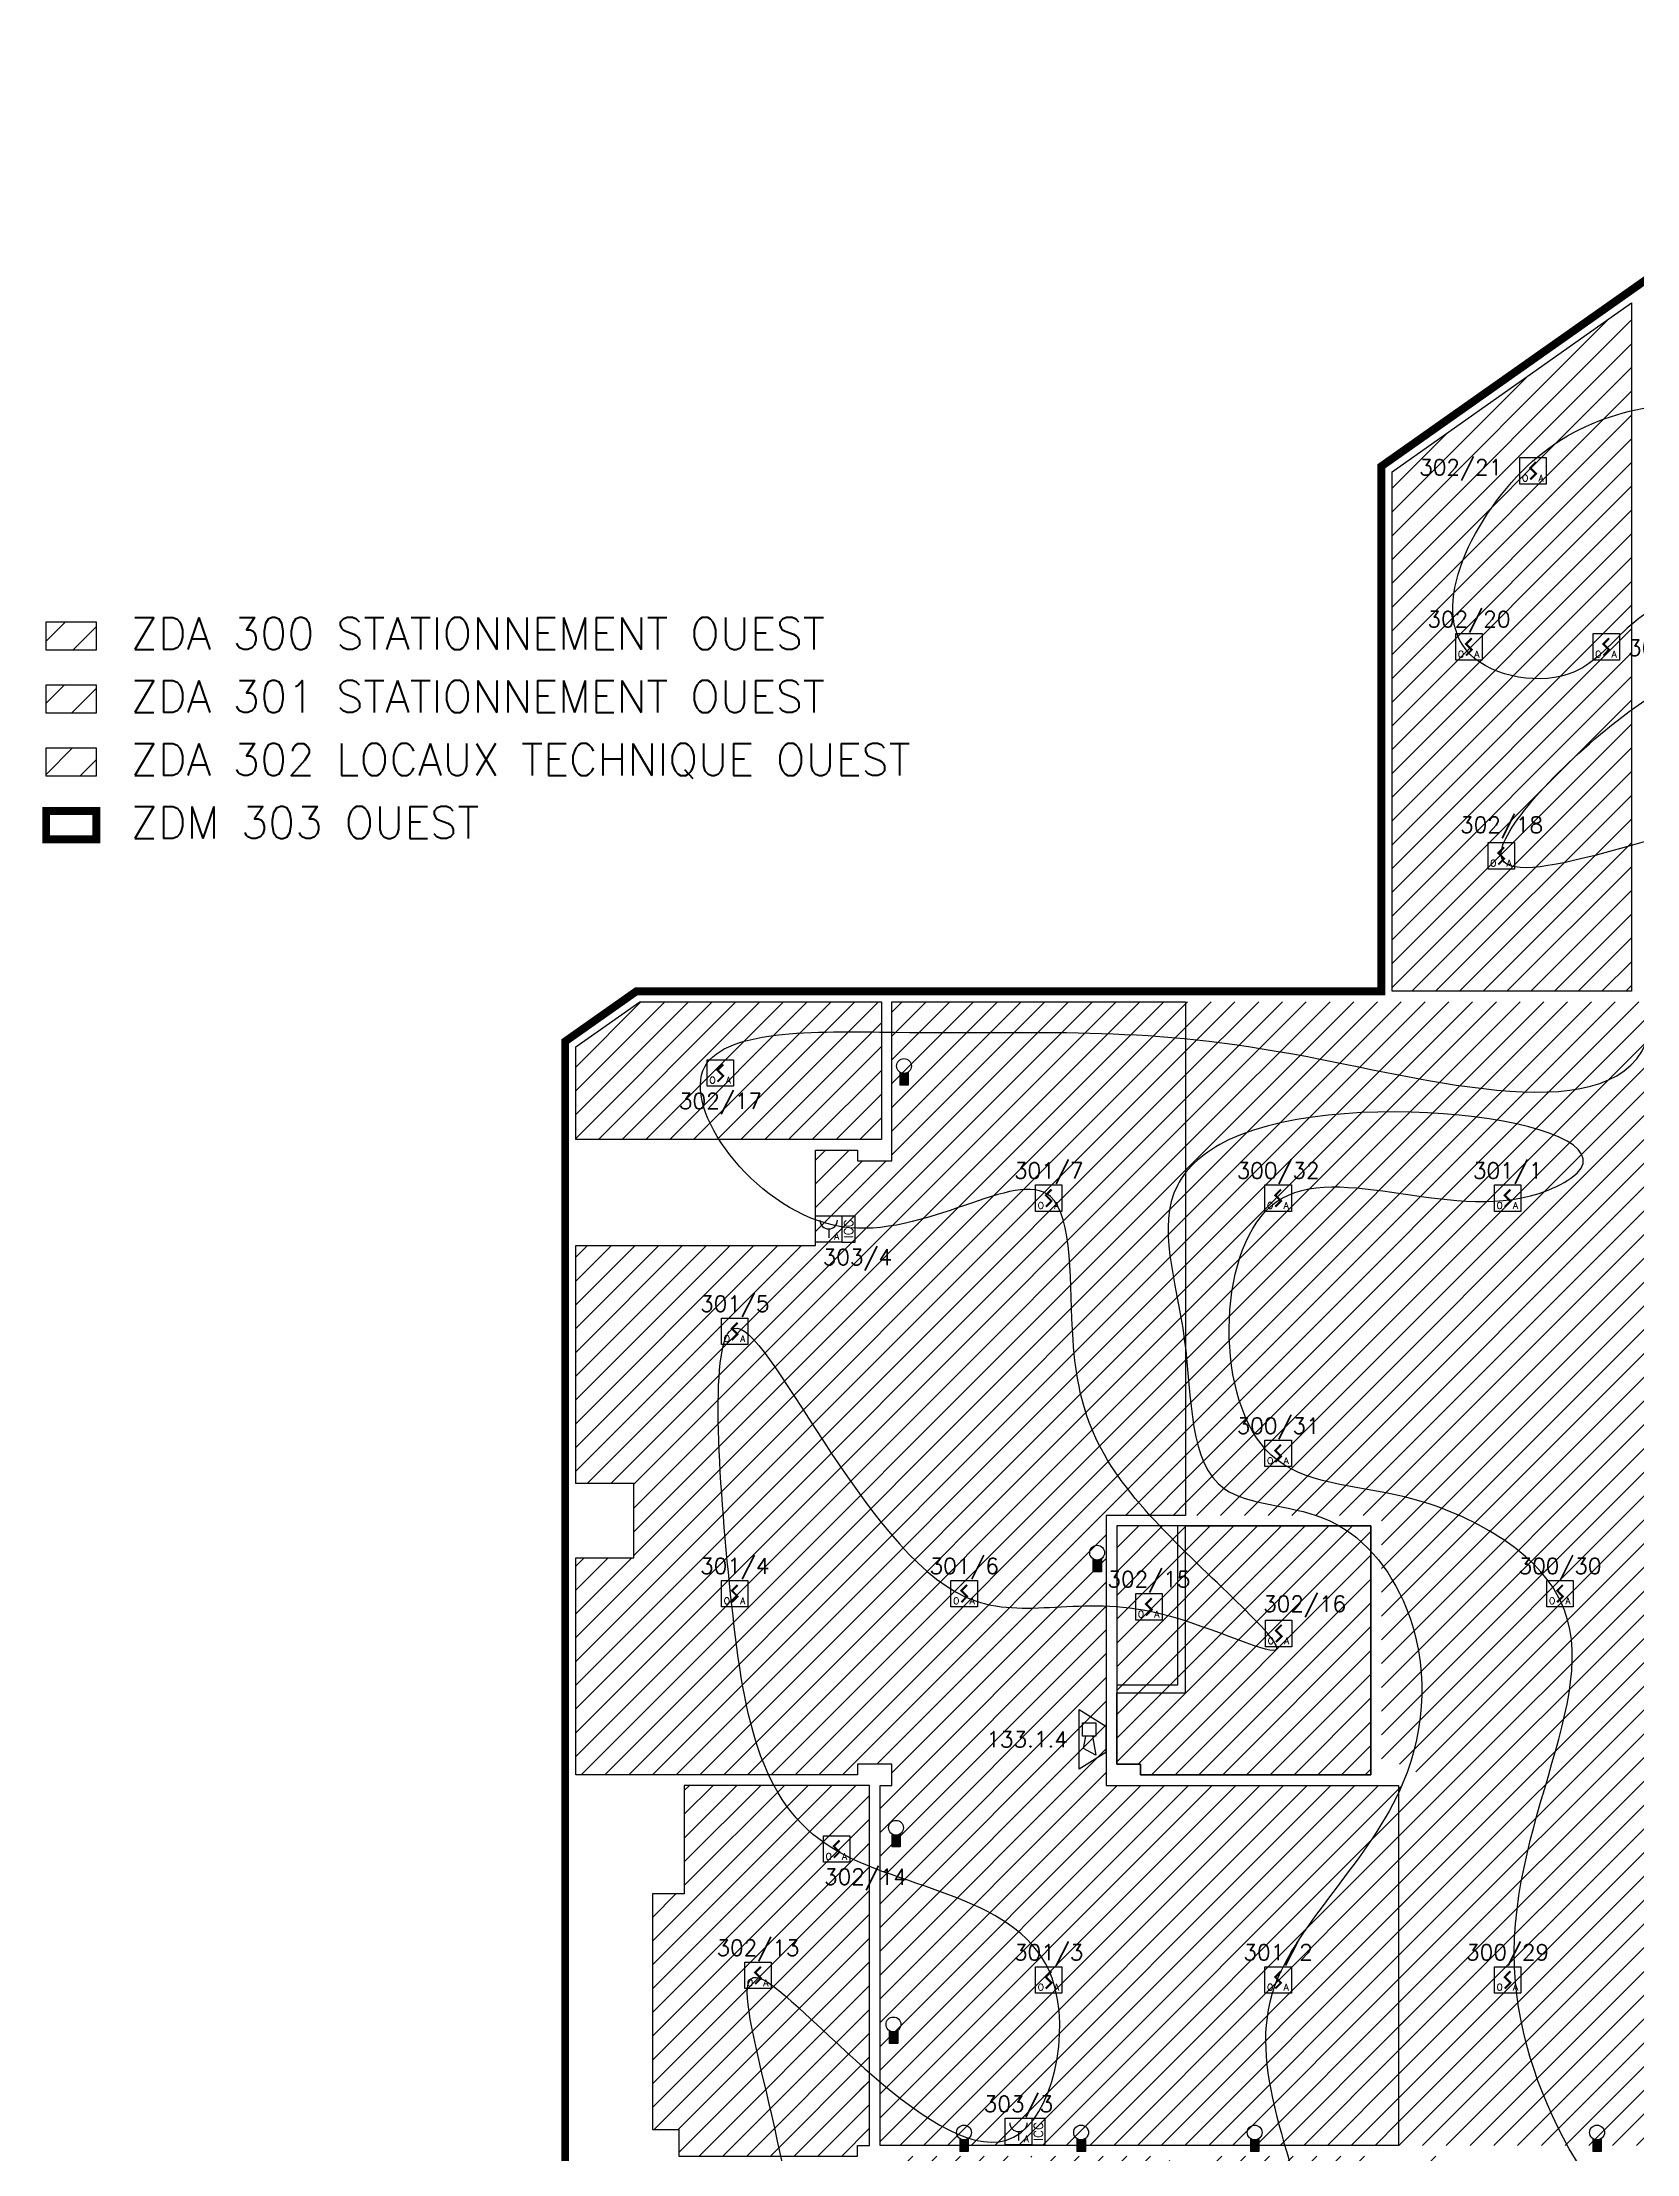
# Model space of a CAD drawing. Header units: millimetres. Extents: x 47 to 157, y 86 to 160.
# Drawn here: x 46.72 to 76.86, y 119.75 to 159.63 of the extents above; entities that cross this region are included whole.
import ezdxf
from ezdxf.enums import TextEntityAlignment as Align

# ---------------------------------------------------------------- set-up
doc = ezdxf.new("R2010")
doc.units = ezdxf.units.MM
for name, color, linetype in [('ECS', 5, 'Continuous'), ('JCC-ADRESSAGE', 6, 'Continuous'), ('JCC-DECLENCHEUR MANUEL AVEC ISOLATEUR', 5, 'Continuous'), ('JCC-DIFFUSEUR SONORE', 3, 'Continuous'), ('JCC-FILERIE SDI', 6, 'Continuous'), ('JCC-INDICATEUR ACTION', 1, 'Continuous'), ('JCC-LOCAUX', 4, 'Continuous'), ('JCC-OPTIQUE_A', 1, 'Continuous'), ('JCC-ZONING ZDA-ZDM', 5, 'Continuous')]:
    doc.layers.add(name, color=color, linetype=linetype)
doc.styles.add('LOCAUX', font='romans.shx', dxfattribs={"width": 0.75})
doc.styles.get("Standard").update_dxf_attribs({"font": 'romans.shx'})
doc.styles.add('TEXTE', font='romans.shx')
pattern_1 = [(45, (60.54856, 37.64443), (-0.3367596, 0.3367596), [])]
pattern_2 = [(45, (56.35646, 79.65538), (-0.2245064, 0.2245064), [])]

# ---------------------------------------------------------------- blocks, each defined once
blk = doc.blocks.new('diffuseur sonore')
at = {"layer": 'JCC-DIFFUSEUR SONORE', "color": 0}
for p, q in [((-5.62, -2.5), (-2.5, 2.5)), ((-2.5, 2.5), (2.5, 2.5)), ((-0.6, 0), (3.03, 0.64)), ((3.03, 0.64), (1.75, -1.66)), ((2.5, 2.5), (5.62, -2.5)), ((5.62, -2.5), (-5.62, -2.5)), ((1.75, -1.66), (-0.6, -1.25))]:
    blk.add_line(p, q, dxfattribs=at)
blk.add_lwpolyline([(-3.09, 0.63), (-0.6, 0.63), (-0.6, -1.87), (-3.09, -1.87)], close=True, dxfattribs=at)
at = {"layer": 'JCC-ADRESSAGE', "style": 'TEXTE'}
blk.add_attdef('ADRESSE', text='', height=3, dxfattribs=at).set_placement((0, 5), align=Align.MIDDLE)
at = {"layer": 'JCC-LOCAUX', "style": 'LOCAUX', "width": 0.85, "flags": 8}
for p in [(0, 13.75), (0, 11.25), (0, 8.75)]:
    blk.add_attdef('PIECE', text='', height=1.75, dxfattribs=at).set_placement(p, align=Align.MIDDLE)
blk = doc.blocks.new('indicateur action')
at = {"layer": 'JCC-INDICATEUR ACTION'}
blk.add_hatch(color=0, dxfattribs=at).paths.add_polyline_path([(0.8, -0.05, -0.315344), (-0.8, -0.05), (-0.8, -2.5), (0.8, -2.5)])
at = {"layer": 'JCC-INDICATEUR ACTION', "color": 0}
for p, q in [((-0.8, -0.05), (-0.8, -2.5)), ((0.8, -2.5), (-0.8, -2.5)), ((0.8, -0.05), (0.8, -2.5))]:
    blk.add_line(p, q, dxfattribs=at)
blk.add_circle((0, 1.1), 1.4, dxfattribs=at)
at = {"layer": 'JCC-ADRESSAGE', "style": 'TEXTE'}
blk.add_attdef('ADRESSE', text='', height=3, dxfattribs=at).set_placement((0, 5), align=Align.MIDDLE)
at = {"layer": 'JCC-LOCAUX', "lineweight": 0, "style": 'LOCAUX', "width": 0.75, "flags": 8}
for p in [(0, 13.75), (0, 11.25), (0, 8.75)]:
    blk.add_attdef('PIECE', text='', height=1.75, dxfattribs=at).set_placement(p, align=Align.MIDDLE)
blk = doc.blocks.new('déclencheur manuel avec isolateur')
at = {"layer": 'JCC-DECLENCHEUR MANUEL AVEC ISOLATEUR', "color": 0}
for p, q in [((2.5, 2.5), (5.02, 2.5)), ((5.02, -2.5), (5.02, 2.5)), ((0, 0), (0, -1.66)), ((2.5, -2.5), (5.02, -2.5))]:
    blk.add_line(p, q, dxfattribs=at)
blk.add_lwpolyline([(-2.5, 2.5), (2.5, 2.5), (2.5, -2.5), (-2.5, -2.5)], close=True, dxfattribs=at)
blk.add_arc((0, 1.66), 1.66, 180, 0, dxfattribs=at)
at = {"layer": 'JCC-ADRESSAGE', "style": 'TEXTE'}
blk.add_attdef('ADRESSE', text='', height=3, dxfattribs=at).set_placement((0, 5), align=Align.MIDDLE)
at = {"layer": 'JCC-DECLENCHEUR MANUEL AVEC ISOLATEUR', "color": 0}
blk.add_text('ICC', height=1.668, rotation=90, dxfattribs=at).set_placement((3.76, 0), align=Align.MIDDLE_CENTER)
blk.add_text('A', height=1.25, dxfattribs=at).set_placement((1.5, -2), align=Align.CENTER)
at = {"layer": 'JCC-LOCAUX', "style": 'LOCAUX', "width": 0.85, "flags": 8}
for p in [(0, 13.75), (0, 11.25), (0, 8.75)]:
    blk.add_attdef('PIECE', text='', height=1.75, dxfattribs=at).set_placement(p, align=Align.MIDDLE)
blk = doc.blocks.new('optique_a')
at = {"layer": 'JCC-OPTIQUE_A', "color": 0}
blk.add_lwpolyline([(-2.5, 2.5), (2.5, 2.5), (2.5, -2.5), (-2.5, -2.5)], close=True, dxfattribs=at)
at = {"layer": 'JCC-OPTIQUE_A', "color": 0, "const_width": 0.385}
blk.add_lwpolyline([(0.54, 1.63), (-0.54, 0.54), (0.54, -0.54), (-0.54, -1.63)], dxfattribs=at)
at = {"layer": 'JCC-ADRESSAGE', "style": 'TEXTE'}
blk.add_attdef('ADRESSE', text='', height=3, dxfattribs=at).set_placement((0, 5), align=Align.MIDDLE)
at = {"layer": 'JCC-LOCAUX', "style": 'LOCAUX', "width": 0.85, "flags": 8}
for p in [(0, 13.75), (0, 11.25), (0, 8.75)]:
    blk.add_attdef('PIECE', text='', height=1.75, dxfattribs=at).set_placement(p, align=Align.MIDDLE)
at = {"layer": 'JCC-OPTIQUE_A', "color": 0}
for s, p in [('O', (-1.5, -2)), ('A', (1.5, -2))]:
    blk.add_text(s, height=1.25, dxfattribs=at).set_placement(p, align=Align.CENTER)

msp = doc.modelspace()

# ---------------------------------------------------------------- hatches: boundary and pattern name
at = {"layer": 'JCC-ZONING ZDA-ZDM'}
h = msp.add_hatch(dxfattribs=at)
h.set_pattern_fill('ANSI31', color=31, scale=0.1, style=0)
h.set_pattern_definition(pattern_2)
h.paths.add_polyline_path([(100.754, 105.205), (100.754, 98.005), (100.057, 98.005), (100.057, 97.555), (97.057, 97.555), (97.057, 98.555), (96.457, 98.555), (96.457, 97.555), (92.756, 97.555), (92.756, 98.155), (91.956, 98.155), (91.956, 105.005), (92.756, 105.005), (92.756, 105.605), (91.956, 105.605), (91.956, 119.405), (92.756, 119.405), (92.756, 120.005), (91.431, 120.005), (91.431, 119.405), (91.481, 119.405), (91.481, 118.405), (83.681, 118.405), (83.681, 119.905), (72.356, 119.905), (72.356, 126.705), (72.681, 126.705), (72.681, 127.105), (72.031, 127.105), (72.031, 131.805), (68.331, 131.805), (68.331, 141.505), (94.409, 141.505), (94.409, 159.355), (99.181, 159.355), (99.181, 148.38), (104.192, 148.38), (104.192, 119.805), (102.356, 119.805), (102.356, 112.405), (99.806, 112.405), (99.806, 112.805), (99.056, 112.805), (99.056, 105.005), (99.656, 105.005), (99.656, 105.205)])
h = msp.add_hatch(dxfattribs=at)
h.set_pattern_fill('ANSI31', color=256, scale=0.1, style=0)
h.set_pattern_definition(pattern_2)
h.paths.add_polyline_path([(76.756, 154.706), (76.756, 141.705), (72.231, 141.705), (72.231, 151.519)])
h.paths.add_polyline_path([(58.017, 141.505), (62.581, 141.505), (62.581, 138.905), (56.806, 138.905), (56.806, 140.653)])
edge = h.paths.add_edge_path()
edge.add_line((62.356, 126.705), (62.356, 119.905))
edge.add_line((62.356, 119.905), (62.131, 119.905))
edge.add_line((62.131, 119.905), (62.131, 119.705))
h = msp.add_hatch(dxfattribs=at)
h.set_pattern_fill('ANSI31', color=31, scale=0.15, style=0)
h.set_pattern_definition([(45, (37.26115, -53.84743), (-0.3367596, 0.3367596), [])])
h.paths.add_polyline_path([(46.799, 148.683), (47.745, 148.683), (47.745, 148.145), (46.799, 148.145)])
h = msp.add_hatch(dxfattribs=at)
h.set_pattern_fill('ANSI31', color=66, scale=0.15, style=0)
h.set_pattern_definition(pattern_1)
h.paths.add_polyline_path([(46.799, 147.492), (47.745, 147.492), (47.745, 146.955), (46.799, 146.955)])
h = msp.add_hatch(dxfattribs=at)
h.set_pattern_fill('ANSI31', color=256, scale=0.15, style=0)
h.set_pattern_definition(pattern_1)
h.paths.add_polyline_path([(46.799, 146.302), (47.745, 146.302), (47.745, 145.765), (46.799, 145.765)])
h = msp.add_hatch(dxfattribs=at)
h.set_pattern_fill('ANSI31', color=66, scale=0.1, style=0)
h.set_pattern_definition(pattern_2)
edge = h.paths.add_edge_path()
edge.add_line((72.356, 119.905), (62.556, 119.905))
edge.add_line((62.556, 119.905), (62.556, 126.705))
edge.add_line((62.556, 126.705), (62.781, 126.705))
edge.add_line((62.781, 126.705), (62.781, 127.105))
edge.add_line((62.781, 127.105), (62.131, 127.105))
edge.add_line((62.131, 127.105), (62.131, 126.905))
edge.add_line((62.131, 126.905), (56.806, 126.905))
edge.add_line((56.806, 126.905), (56.806, 131.005))
edge.add_line((56.806, 131.005), (57.906, 131.005))
edge.add_line((57.906, 131.005), (57.906, 132.405))
edge.add_line((57.906, 132.405), (56.806, 132.405))
edge.add_line((56.806, 132.405), (56.806, 136.905))
edge.add_line((56.806, 136.905), (61.336, 136.905))
edge.add_line((61.336, 136.905), (61.336, 138.705))
edge.add_line((61.336, 138.705), (62.131, 138.705))
edge.add_line((62.131, 138.705), (62.131, 138.505))
edge.add_line((62.131, 138.505), (62.781, 138.505))
edge.add_line((62.781, 138.505), (62.781, 141.505))
edge.add_line((62.781, 141.505), (68.331, 141.505))
edge.add_line((68.331, 141.505), (68.331, 131.805))
edge.add_line((68.331, 131.805), (66.831, 131.805))
edge.add_line((66.831, 131.805), (66.831, 126.705))
edge.add_line((66.831, 126.705), (72.356, 126.705))
edge.add_line((72.356, 126.705), (72.356, 119.905))
h = msp.add_hatch(dxfattribs=at)
h.set_pattern_fill('ANSI31', color=256, scale=0.1, style=0)
h.set_pattern_definition(pattern_2)
h.paths.add_polyline_path([(71.831, 126.905), (71.831, 131.605), (67.031, 131.605), (67.031, 127.105), (67.481, 127.105), (67.481, 126.905)])
h = msp.add_hatch(dxfattribs=at)
h.set_pattern_fill('ANSI31', color=256, scale=0.1, style=0)
h.set_pattern_definition(pattern_2)
h.paths.add_polyline_path([(62.356, 126.705), (58.857, 126.705), (58.857, 124.655), (58.257, 124.655), (58.257, 120.205), (58.757, 120.205), (58.757, 119.705), (62.131, 119.705), (62.131, 119.905), (62.356, 119.905)])
h.paths.add_polyline_path([(65.406, 109.455), (65.406, 119.705), (68.031, 119.705), (68.031, 119.505), (68.481, 119.505), (68.481, 109.455)])
h.paths.add_polyline_path([(68.681, 109.455), (68.681, 119.505), (68.681, 119.705), (72.031, 119.705), (72.031, 119.505), (72.681, 119.505), (72.681, 119.705), (73.156, 119.705), (73.156, 109.455)])
edge = h.paths.add_edge_path()
edge.add_line((58.757, 119.505), (62.131, 119.505))
edge.add_line((62.131, 119.505), (62.781, 119.505))
edge.add_line((62.781, 119.505), (62.781, 119.705))
edge.add_line((62.781, 119.705), (65.206, 119.705))
edge.add_line((65.206, 119.705), (65.206, 109.455))
edge.add_line((65.206, 109.455), (56.806, 109.455))
edge.add_line((56.806, 109.455), (56.806, 119.505))
edge.add_line((56.806, 119.505), (58.107, 119.505))
edge.add_line((58.107, 119.505), (58.257, 119.505))
edge.add_line((58.257, 119.505), (58.757, 119.505))

# ---------------------------------------------------------------- linework, layer by layer
at = {"layer": 'ECS', "color": 8}
msp.add_lwpolyline([(68.181, 131.605), (67.031, 131.605), (67.031, 128.605), (68.181, 128.605)], close=True, dxfattribs=at)
msp.add_lwpolyline([(67.031, 128.455), (68.331, 128.455), (68.331, 131.605), (71.831, 131.605), (71.831, 126.905), (67.481, 126.905), (67.481, 127.105), (67.031, 127.105), (67.031, 128.455)], dxfattribs=at)
at = {"layer": 'JCC-FILERIE SDI', "color": 4, "start_tangent": (0, 1), "end_tangent": (1, 0)}
msp.add_spline([(103.234, 156.036), (103.234, 156.688), (97.086, 157.397), (92.75, 157.397), (88.469, 157.343), (84.078, 157.397), (85.474, 156.388), (89.141, 155.854), (94.997, 154.545), (96.095, 152.785), (96.145, 148.963), (97.026, 145.194), (101.465, 145.277), (100.481, 137.748), (96.09, 137.783), (98.464, 135.688), (101.431, 130.291), (97.052, 130.279), (96.102, 123.068), (100.47, 123.032), (99.935, 116.196), (102.88, 114.824), (104.589, 113.045), (101.978, 113.662), (98.619, 112.293), (98.429, 107.986), (98.001, 105.031), (98.215, 103.691), (100.269, 103.726), (101.587, 103.667), (103.189, 103.747), (99.153, 101.196), (100.304, 100.876), (104.637, 101.695), (103.462, 100.92), (99.438, 99.876), (95.425, 99.852), (93.941, 101.11), (95.448, 110.81), (94.093, 117.155), (91.753, 123.044), (92.727, 130.334), (91.755, 137.741), (90.601, 130.364), (88.323, 123.23), (87.412, 122.957), (88.414, 130.243), (87.533, 137.772), (86.379, 131.245), (85.528, 124.384), (85.923, 117.189), (80.576, 118.49), (83.034, 123.068), (84.101, 130.364), (83.098, 137.863), (81.61, 132.429), (80.304, 123.807), (77.844, 117.857), (74.563, 122.987), (75.322, 130.364), (72.467, 132.155), (69.946, 132.945), (69.935, 137.641), (75.011, 137.887), (75.611, 138.173), (69.144, 138.896), (68.175, 138.037), (68.306, 135.131), (69.065, 132.307), (70.918, 131.761), (72.498, 130.061), (72.437, 126.752), (70.007, 122.896), (70.911, 117.356), (70.88, 111.527), (67.144, 114.624), (61.039, 111.679), (61.039, 117.296), (60.28, 123.064), (65.079, 120.058), (65.808, 123.064), (61.647, 125.523), (59.733, 130.319), (59.793, 135.337), (64.167, 130.267), (67.66, 129.994), (70.03, 129.265), (67.873, 131.573), (66.203, 135.125), (65.777, 137.827), (61.822, 137.258), (59.21, 140.203), (62.825, 140.931), (70.6, 140.476), (77.131, 141.083), (77.283, 141.872), (78.247, 142.491), (80.053, 142.997), (86.613, 144.066), (88.496, 145.188), (84.243, 145.37), (79.742, 145.26), (74.295, 144.263), (76.483, 146.811), (83.589, 149.022), (90.147, 148.682), (92.261, 148.913), (91.837, 149.828), (88.587, 149.985), (83.545, 150.182), (79.718, 149.724), (76.741, 148.619), (75.678, 147.738), (73.703, 148.072), (74.888, 151.715), (78.688, 152.878), (83.274, 152.787), (91.749, 152.787), (93.602, 153.455), (97.216, 153.789), (100.588, 152.848), (101.499, 152.909), (101.712, 152.939), (101.924, 152.939)], degree=3, dxfattribs=at)
at = {"layer": 'JCC-ZONING ZDA-ZDM', "color": 113, "const_width": 0.15}
msp.add_lwpolyline([(106.681, 159.555), (83.293, 159.555), (72.031, 151.622), (72.031, 141.705), (57.953, 141.705), (56.606, 140.757), (56.606, 109.255), (73.356, 109.255), (73.356, 116.055), (91.756, 116.055), (91.756, 100.305), (90.356, 100.305), (90.356, 98.705), (91.756, 98.705), (91.756, 97.555), (100.057, 97.555)], dxfattribs=at)
at = {"layer": 'JCC-ZONING ZDA-ZDM'}
for points in [[(76.756, 154.706), (76.756, 141.705), (72.231, 141.705), (72.231, 151.519), (76.756, 154.706)], [(58.017, 141.505), (62.581, 141.505), (62.581, 138.905), (56.806, 138.905), (56.806, 140.653), (58.017, 141.505)], [(71.831, 126.905), (71.831, 131.605), (67.031, 131.605), (67.031, 127.105), (67.481, 127.105), (67.481, 126.905), (71.831, 126.905)]]:
    msp.add_lwpolyline(points, dxfattribs=at)
at = {"layer": 'JCC-ZONING ZDA-ZDM', "color": 31}
msp.add_lwpolyline([(46.799, 148.683), (47.745, 148.683), (47.745, 148.145), (46.799, 148.145)], close=True, dxfattribs=at)
at = {"layer": 'JCC-ZONING ZDA-ZDM', "color": 66}
msp.add_lwpolyline([(46.799, 147.492), (47.745, 147.492), (47.745, 146.955), (46.799, 146.955)], close=True, dxfattribs=at)
at = {"layer": 'JCC-ZONING ZDA-ZDM'}
for points in [[(46.799, 146.302), (47.745, 146.302), (47.745, 145.765), (46.799, 145.765)], [(62.356, 126.705), (58.857, 126.705), (58.857, 124.655), (58.257, 124.655), (58.257, 120.205), (58.757, 120.205), (58.757, 119.705), (62.131, 119.705), (62.131, 119.905), (62.356, 119.905)]]:
    msp.add_lwpolyline(points, close=True, dxfattribs=at)
at = {"layer": 'JCC-ZONING ZDA-ZDM', "color": 113, "const_width": 0.15}
msp.add_lwpolyline([(46.799, 145.112), (47.745, 145.112), (47.745, 144.574), (46.799, 144.574)], close=True, dxfattribs=at)
at = {"layer": 'JCC-ZONING ZDA-ZDM', "color": 66}
msp.add_lwpolyline([(72.356, 119.905), (62.556, 119.905), (62.556, 126.705), (62.781, 126.705), (62.781, 127.105), (62.131, 127.105), (62.131, 126.905), (56.806, 126.905), (56.806, 131.005), (57.906, 131.005), (57.906, 132.405), (56.806, 132.405), (56.806, 136.905), (61.336, 136.905), (61.336, 138.705), (62.131, 138.705), (62.131, 138.505), (62.781, 138.505), (62.781, 141.505), (68.331, 141.505), (68.331, 131.805), (66.831, 131.805), (66.831, 126.705), (72.356, 126.705), (72.356, 119.905)], dxfattribs=at)

# ---------------------------------------------------------------- block references
at = {"layer": 'JCC-DECLENCHEUR MANUEL AVEC ISOLATEUR'}
ref = msp.add_blockref('déclencheur manuel avec isolateur', (61.586, 137.215), dxfattribs=dict(at, xscale=0.1000000000000014, yscale=0.1000000000000014))
ref.add_attrib('ADRESSE', '303/4', dxfattribs={"layer": 'JCC-ADRESSAGE', "height": 0.3, "style": 'TEXTE'}).set_placement((62.128, 136.662), align=Align.MIDDLE)
at = {"layer": 'JCC-DECLENCHEUR MANUEL AVEC ISOLATEUR', "xscale": 0.1000000000000014, "yscale": 0.1000000000000014}
msp.add_blockref('déclencheur manuel avec isolateur', (65.172, 120.167), dxfattribs=at).add_auto_attribs({'ADRESSE': '303/3'})
at = {"layer": 'JCC-DIFFUSEUR SONORE', "lineweight": 0}
ref = msp.add_blockref('diffuseur sonore', (66.57, 127.576), dxfattribs=dict(at, xscale=0.1000000000000014, yscale=0.1000000000000014, rotation=270))
ref.add_attrib('ADRESSE', '133.1.4', dxfattribs={"layer": 'JCC-ADRESSAGE', "height": 0.3, "style": 'TEXTE'}).set_placement((65.335, 127.576), align=Align.MIDDLE)
at = {"layer": 'JCC-INDICATEUR ACTION', "lineweight": 0, "xscale": 0.1000000000000014, "yscale": 0.1000000000000014}
for p in [(63.009, 140.184), (66.659, 130.991), (62.857, 125.795), (62.81, 122.08), (64.142, 120.039), (66.356, 120.039), (69.635, 120.039), (76.106, 120.039)]:
    msp.add_blockref('indicateur action', p, dxfattribs=at)
at = {"layer": 'JCC-OPTIQUE_A', "lineweight": 0}
ref = msp.add_blockref('optique_a', (74.897, 151.536), dxfattribs=dict(at, xscale=0.1000000000000014, yscale=0.1000000000000014))
ref.add_attrib('ADRESSE', '302/21', dxfattribs={"layer": 'JCC-ADRESSAGE', "height": 0.3, "style": 'TEXTE'}).set_placement((73.529, 151.579), align=Align.MIDDLE)
at = {"layer": 'JCC-OPTIQUE_A', "lineweight": 0, "xscale": 0.1000000000000014, "yscale": 0.1000000000000014}
for p, values in [((73.684, 148.211), {'ADRESSE': '302/20'}), ((65.743, 137.797), {'ADRESSE': '301/7'}), ((70.079, 137.797), {'ADRESSE': '300/32'}), ((74.415, 137.797), {'ADRESSE': '301/1'}), ((59.811, 135.281), {'ADRESSE': '301/5'}), ((70.079, 132.976), {'ADRESSE': '300/31'}), ((59.811, 130.328), {'ADRESSE': '301/4'}), ((64.147, 130.328), {'ADRESSE': '301/6'}), ((75.406, 130.328), {'ADRESSE': '300/30'}), ((67.637, 130.077), {'ADRESSE': '302/15'}), ((60.25, 123.116), {'ADRESSE': '302/13'}), ((65.743, 123.031), {'ADRESSE': '301/3'}), ((70.079, 123.031), {'ADRESSE': '301/2'}), ((74.415, 123.031), {'ADRESSE': '300/29'})]:
    msp.add_blockref('optique_a', p, dxfattribs=at).add_auto_attribs(values)
at = {"layer": 'JCC-OPTIQUE_A', "lineweight": 0}
ref = msp.add_blockref('optique_a', (76.279, 148.211), dxfattribs=dict(at, xscale=0.1000000000000014, yscale=0.1000000000000014))
ref.add_attrib('ADRESSE', '302/19', dxfattribs={"layer": 'JCC-ADRESSAGE', "height": 0.3, "style": 'TEXTE'}).set_placement((77.476, 148.169), align=Align.MIDDLE)
ref = msp.add_blockref('optique_a', (74.295, 144.263), dxfattribs=dict(at, xscale=0.1000000000000014, yscale=0.1000000000000014))
ref.add_attrib('ADRESSE', '302/18', dxfattribs={"layer": 'JCC-ADRESSAGE', "height": 0.3, "style": 'TEXTE'}).set_placement((74.301, 144.827), align=Align.MIDDLE)
ref = msp.add_blockref('optique_a', (59.54, 140.161), dxfattribs=dict(at, xscale=0.1000000000000014, yscale=0.1000000000000014))
ref.add_attrib('ADRESSE', '302/17', dxfattribs={"layer": 'JCC-ADRESSAGE', "height": 0.3, "style": 'TEXTE'}).set_placement((59.54, 139.61), align=Align.MIDDLE)
ref = msp.add_blockref('optique_a', (70.091, 129.575), dxfattribs=dict(at, xscale=0.1000000000000014, yscale=0.1000000000000014))
ref.add_attrib('ADRESSE', '302/16', dxfattribs={"layer": 'JCC-ADRESSAGE', "height": 0.3, "style": 'TEXTE'}).set_placement((70.58, 130.113), align=Align.MIDDLE)
ref = msp.add_blockref('optique_a', (61.736, 125.502), dxfattribs=dict(at, xscale=0.1000000000000014, yscale=0.1000000000000014))
ref.add_attrib('ADRESSE', '302/14', dxfattribs={"layer": 'JCC-ADRESSAGE', "height": 0.3, "style": 'TEXTE'}).set_placement((62.282, 124.957), align=Align.MIDDLE)

# ---------------------------------------------------------------- texts
at = {"layer": 'JCC-ZONING ZDA-ZDM', "color": 31, "insert": (48.397, 148.763), "char_height": 0.6, "width": 18.5478, "attachment_point": 1}
msp.add_mtext('ZDA 300 STATIONNEMENT OUEST', dxfattribs=at)
at = {"layer": 'JCC-ZONING ZDA-ZDM', "color": 66, "insert": (48.397, 147.573), "char_height": 0.6, "width": 18.5478, "attachment_point": 1}
msp.add_mtext('ZDA 301 STATIONNEMENT OUEST', dxfattribs=at)
at = {"layer": 'JCC-ZONING ZDA-ZDM', "insert": (48.397, 146.382), "char_height": 0.6, "width": 18.5478, "attachment_point": 1}
msp.add_mtext('ZDA 302 LOCAUX TECHNIQUE OUEST', dxfattribs=at)
at = {"layer": 'JCC-ZONING ZDA-ZDM', "color": 113, "insert": (48.397, 145.192), "char_height": 0.6, "width": 18.5478, "attachment_point": 1}
msp.add_mtext('ZDM 303 OUEST', dxfattribs=at)

doc.saveas('drawing.dxf')
